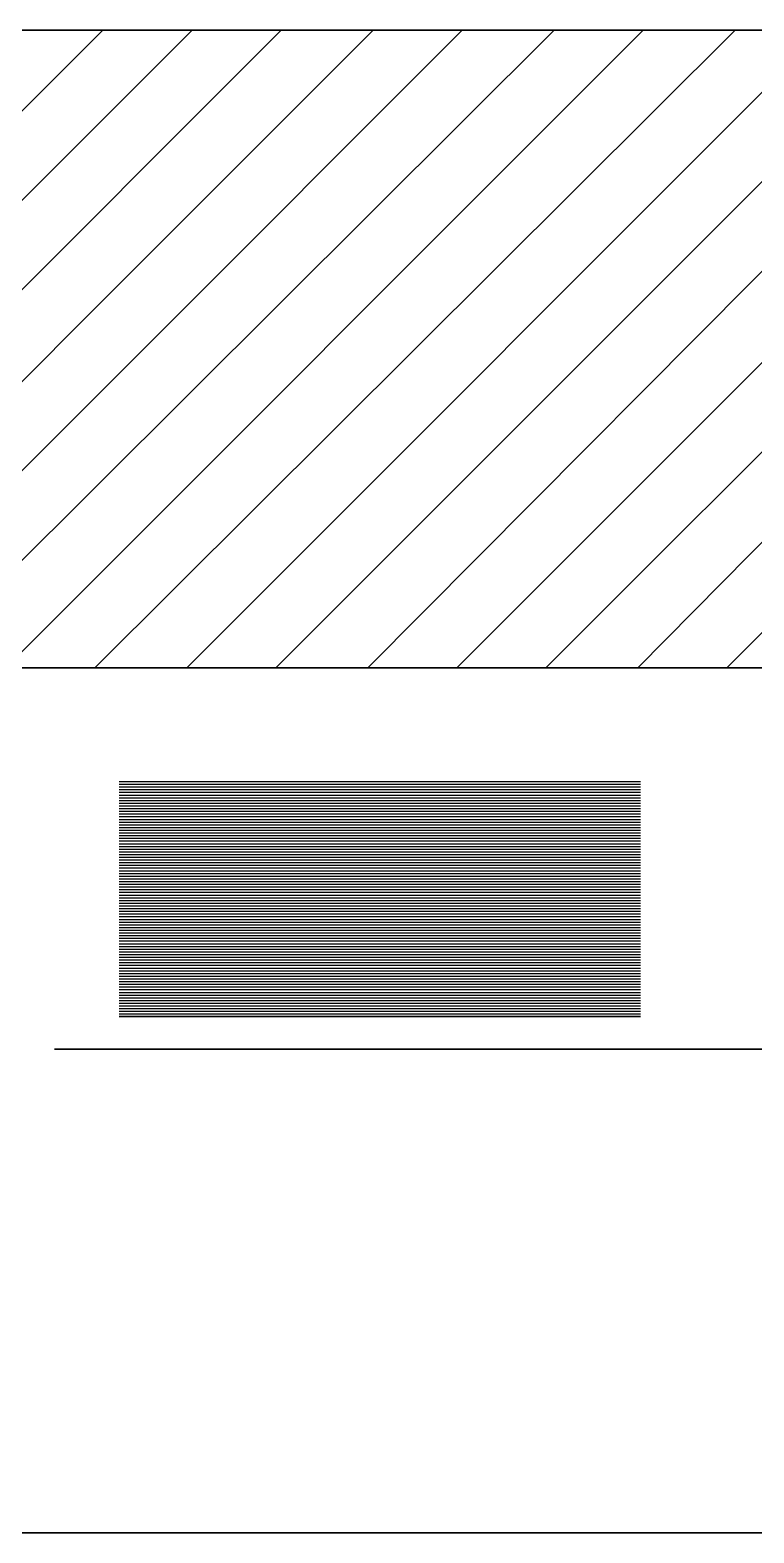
# Model space of a CAD drawing. Extents: x 1 to 210, y 1 to 298.
# Drawn here: x 83.4 to 106.09, y 128.69 to 175.77 of the extents above; entities that cross this region are included whole.
import ezdxf

# ---------------------------------------------------------------- set-up
doc = ezdxf.new("R2010")
doc.units = 0

msp = doc.modelspace()

# ---------------------------------------------------------------- linework, layer by layer
at = {"layer": 'P02836'}
msp.add_lwpolyline([(109.474003, 175.767997), (68.579998, 175.767997), (109.474003, 175.767997)], dxfattribs=at)
at = {"layer": 'P02845'}
msp.add_lwpolyline([(109.474003, 155.786658), (68.579998, 155.786658), (109.474003, 155.786658)], dxfattribs=at)
at = {"layer": 'P02898'}
msp.add_lwpolyline([(105.240669, 155.786658), (109.474003, 160.019991), (105.240669, 155.786658)], dxfattribs=at)
at = {"layer": 'P02899'}
msp.add_lwpolyline([(102.446665, 155.786658), (109.474003, 162.898659), (102.446665, 155.786658)], dxfattribs=at)
at = {"layer": 'P02900'}
msp.add_lwpolyline([(99.567997, 155.786658), (109.474003, 165.692664), (99.567997, 155.786658)], dxfattribs=at)
at = {"layer": 'P02901'}
msp.add_lwpolyline([(96.774003, 155.786658), (109.474003, 168.486658), (96.774003, 155.786658)], dxfattribs=at)
at = {"layer": 'P02902'}
msp.add_lwpolyline([(93.979998, 155.786658), (109.474003, 171.365326), (93.979998, 155.786658)], dxfattribs=at)
at = {"layer": 'P02903'}
msp.add_lwpolyline([(91.10133, 155.786658), (109.474003, 174.159331), (91.10133, 155.786658)], dxfattribs=at)
at = {"layer": 'P02904'}
msp.add_lwpolyline([(88.307331, 155.786658), (108.288664, 175.767997), (88.307331, 155.786658)], dxfattribs=at)
at = {"layer": 'P02905'}
msp.add_lwpolyline([(85.428663, 155.786658), (105.49467, 175.767997), (85.428663, 155.786658)], dxfattribs=at)
at = {"layer": 'P02906'}
msp.add_lwpolyline([(82.634663, 155.786658), (102.616002, 175.767997), (82.634663, 155.786658)], dxfattribs=at)
at = {"layer": 'P02907'}
msp.add_lwpolyline([(79.756001, 155.786658), (99.821997, 175.767997), (79.756001, 155.786658)], dxfattribs=at)
at = {"layer": 'P02908'}
msp.add_lwpolyline([(76.961996, 155.786658), (96.943329, 175.767997), (76.961996, 155.786658)], dxfattribs=at)
at = {"layer": 'P02909'}
msp.add_lwpolyline([(74.167997, 155.786658), (94.149335, 175.767997), (74.167997, 155.786658)], dxfattribs=at)
at = {"layer": 'P02910'}
msp.add_lwpolyline([(71.289334, 155.786658), (91.270667, 175.767997), (71.289334, 155.786658)], dxfattribs=at)
at = {"layer": 'P02911'}
msp.add_lwpolyline([(68.579998, 155.871332), (88.476662, 175.767997), (68.579998, 155.871332)], dxfattribs=at)
at = {"layer": 'P02912'}
msp.add_lwpolyline([(68.579998, 158.665326), (85.682663, 175.767997), (68.579998, 158.665326)], dxfattribs=at)
at = {"layer": 'P02961'}
msp.add_lwpolyline([(105.240669, 155.786658), (109.474003, 160.019991), (105.240669, 155.786658)], dxfattribs=at)
at = {"layer": 'P02962'}
msp.add_lwpolyline([(102.446665, 155.786658), (109.474003, 162.898659), (102.446665, 155.786658)], dxfattribs=at)
at = {"layer": 'P02963'}
msp.add_lwpolyline([(99.567997, 155.786658), (109.474003, 165.692664), (99.567997, 155.786658)], dxfattribs=at)
at = {"layer": 'P02964'}
msp.add_lwpolyline([(96.774003, 155.786658), (109.474003, 168.486658), (96.774003, 155.786658)], dxfattribs=at)
at = {"layer": 'P02965'}
msp.add_lwpolyline([(93.979998, 155.786658), (109.474003, 171.365326), (93.979998, 155.786658)], dxfattribs=at)
at = {"layer": 'P02966'}
msp.add_lwpolyline([(91.10133, 155.786658), (109.474003, 174.159331), (91.10133, 155.786658)], dxfattribs=at)
at = {"layer": 'P02967'}
msp.add_lwpolyline([(88.307331, 155.786658), (108.288664, 175.767997), (88.307331, 155.786658)], dxfattribs=at)
at = {"layer": 'P02968'}
msp.add_lwpolyline([(85.428663, 155.786658), (105.49467, 175.767997), (85.428663, 155.786658)], dxfattribs=at)
at = {"layer": 'P02969'}
msp.add_lwpolyline([(82.634663, 155.786658), (102.616002, 175.767997), (82.634663, 155.786658)], dxfattribs=at)
at = {"layer": 'P02970'}
msp.add_lwpolyline([(79.756001, 155.786658), (99.821997, 175.767997), (79.756001, 155.786658)], dxfattribs=at)
at = {"layer": 'P02971'}
msp.add_lwpolyline([(76.961996, 155.786658), (96.943329, 175.767997), (76.961996, 155.786658)], dxfattribs=at)
at = {"layer": 'P02972'}
msp.add_lwpolyline([(74.167997, 155.786658), (94.149335, 175.767997), (74.167997, 155.786658)], dxfattribs=at)
at = {"layer": 'P02973'}
msp.add_lwpolyline([(71.289334, 155.786658), (91.270667, 175.767997), (71.289334, 155.786658)], dxfattribs=at)
at = {"layer": 'P02974'}
msp.add_lwpolyline([(68.579998, 155.871332), (88.476662, 175.767997), (68.579998, 155.871332)], dxfattribs=at)
at = {"layer": 'P02975'}
msp.add_lwpolyline([(68.579998, 158.665326), (85.682663, 175.767997), (68.579998, 158.665326)], dxfattribs=at)
at = {"layer": 'P03006'}
msp.add_lwpolyline([(109.474003, 143.848659), (104.563331, 143.848659), (109.474003, 143.848659)], dxfattribs=at)
at = {"layer": 'P03008'}
msp.add_lwpolyline([(104.563331, 143.848659), (84.158666, 143.848659), (104.563331, 143.848659)], dxfattribs=at)
at = {"layer": 'P03800'}
msp.add_lwpolyline([(61.552665, 128.693329), (171.534663, 128.693329), (61.552665, 128.693329)], dxfattribs=at)
at = {"layer": 'P04165'}
msp.add_lwpolyline([(86.190664, 152.230663), (102.531328, 152.230663)], dxfattribs=at)
at = {"layer": 'P04166'}
msp.add_lwpolyline([(86.190664, 152.146), (102.531328, 152.146)], dxfattribs=at)
at = {"layer": 'P04167'}
msp.add_lwpolyline([(86.190664, 152.061326), (102.531328, 152.061326)], dxfattribs=at)
at = {"layer": 'P04168'}
msp.add_lwpolyline([(86.190664, 151.976662), (102.531328, 151.976662)], dxfattribs=at)
at = {"layer": 'P04169'}
msp.add_lwpolyline([(86.190664, 151.891999), (102.531328, 151.891999)], dxfattribs=at)
at = {"layer": 'P04170'}
msp.add_lwpolyline([(86.190664, 151.807325), (102.531328, 151.807325)], dxfattribs=at)
at = {"layer": 'P04171'}
msp.add_lwpolyline([(86.190664, 151.722662), (102.531328, 151.722662)], dxfattribs=at)
at = {"layer": 'P04172'}
msp.add_lwpolyline([(86.190664, 151.637999), (102.531328, 151.637999)], dxfattribs=at)
at = {"layer": 'P04173'}
msp.add_lwpolyline([(86.190664, 151.553325), (102.531328, 151.553325)], dxfattribs=at)
at = {"layer": 'P04174'}
msp.add_lwpolyline([(86.190664, 151.468661), (102.531328, 151.468661)], dxfattribs=at)
at = {"layer": 'P04175'}
msp.add_lwpolyline([(86.190664, 151.383998), (102.531328, 151.383998)], dxfattribs=at)
at = {"layer": 'P04176'}
msp.add_lwpolyline([(86.190664, 151.299324), (102.531328, 151.299324)], dxfattribs=at)
at = {"layer": 'P04177'}
msp.add_lwpolyline([(86.190664, 151.214661), (102.531328, 151.214661)], dxfattribs=at)
at = {"layer": 'P04178'}
msp.add_lwpolyline([(86.190664, 151.129998), (102.531328, 151.129998)], dxfattribs=at)
at = {"layer": 'P04179'}
msp.add_lwpolyline([(86.190664, 151.045324), (102.531328, 151.045324)], dxfattribs=at)
at = {"layer": 'P04180'}
msp.add_lwpolyline([(86.190664, 150.960661), (102.531328, 150.960661)], dxfattribs=at)
at = {"layer": 'P04181'}
msp.add_lwpolyline([(86.190664, 150.875997), (102.531328, 150.875997)], dxfattribs=at)
at = {"layer": 'P04182'}
msp.add_lwpolyline([(86.190664, 150.791334), (102.531328, 150.791334)], dxfattribs=at)
at = {"layer": 'P04183'}
msp.add_lwpolyline([(86.190664, 150.70666), (102.531328, 150.70666)], dxfattribs=at)
at = {"layer": 'P04184'}
msp.add_lwpolyline([(86.190664, 150.621997), (102.531328, 150.621997)], dxfattribs=at)
at = {"layer": 'P04185'}
msp.add_lwpolyline([(86.190664, 150.537334), (102.531328, 150.537334)], dxfattribs=at)
at = {"layer": 'P04186'}
msp.add_lwpolyline([(86.190664, 150.45266), (102.531328, 150.45266)], dxfattribs=at)
at = {"layer": 'P04187'}
msp.add_lwpolyline([(86.190664, 150.367997), (102.531328, 150.367997)], dxfattribs=at)
at = {"layer": 'P04188'}
msp.add_lwpolyline([(86.190664, 150.283333), (102.531328, 150.283333)], dxfattribs=at)
at = {"layer": 'P04189'}
msp.add_lwpolyline([(86.190664, 150.198659), (102.531328, 150.198659)], dxfattribs=at)
at = {"layer": 'P04190'}
msp.add_lwpolyline([(86.190664, 150.113996), (102.531328, 150.113996)], dxfattribs=at)
at = {"layer": 'P04191'}
msp.add_lwpolyline([(86.190664, 150.029333), (102.531328, 150.029333)], dxfattribs=at)
at = {"layer": 'P04192'}
msp.add_lwpolyline([(86.190664, 149.944659), (102.531328, 149.944659)], dxfattribs=at)
at = {"layer": 'P04193'}
msp.add_lwpolyline([(86.190664, 149.859996), (102.531328, 149.859996)], dxfattribs=at)
at = {"layer": 'P04194'}
msp.add_lwpolyline([(86.190664, 149.775332), (102.531328, 149.775332)], dxfattribs=at)
at = {"layer": 'P04195'}
msp.add_lwpolyline([(86.190664, 149.690658), (102.531328, 149.690658)], dxfattribs=at)
at = {"layer": 'P04196'}
msp.add_lwpolyline([(86.190664, 149.605995), (102.531328, 149.605995)], dxfattribs=at)
at = {"layer": 'P04197'}
msp.add_lwpolyline([(86.190664, 149.521332), (102.531328, 149.521332)], dxfattribs=at)
at = {"layer": 'P04198'}
msp.add_lwpolyline([(86.190664, 149.436658), (102.531328, 149.436658)], dxfattribs=at)
at = {"layer": 'P04199'}
msp.add_lwpolyline([(86.190664, 149.351995), (102.531328, 149.351995)], dxfattribs=at)
at = {"layer": 'P04200'}
msp.add_lwpolyline([(86.190664, 149.267332), (102.531328, 149.267332)], dxfattribs=at)
at = {"layer": 'P04201'}
msp.add_lwpolyline([(86.190664, 149.182658), (102.531328, 149.182658)], dxfattribs=at)
at = {"layer": 'P04202'}
msp.add_lwpolyline([(86.190664, 149.097994), (102.531328, 149.097994)], dxfattribs=at)
at = {"layer": 'P04203'}
msp.add_lwpolyline([(86.190664, 149.013331), (102.531328, 149.013331)], dxfattribs=at)
at = {"layer": 'P04204'}
msp.add_lwpolyline([(86.190664, 148.928657), (102.531328, 148.928657)], dxfattribs=at)
at = {"layer": 'P04205'}
msp.add_lwpolyline([(86.190664, 148.843994), (102.531328, 148.843994)], dxfattribs=at)
at = {"layer": 'P04206'}
msp.add_lwpolyline([(86.190664, 148.759331), (102.531328, 148.759331)], dxfattribs=at)
at = {"layer": 'P04207'}
msp.add_lwpolyline([(86.190664, 148.674668), (102.531328, 148.674668)], dxfattribs=at)
at = {"layer": 'P04208'}
msp.add_lwpolyline([(86.190664, 148.589994), (102.531328, 148.589994)], dxfattribs=at)
at = {"layer": 'P04209'}
msp.add_lwpolyline([(86.190664, 148.50533), (102.531328, 148.50533)], dxfattribs=at)
at = {"layer": 'P04210'}
msp.add_lwpolyline([(86.190664, 148.420667), (102.531328, 148.420667)], dxfattribs=at)
at = {"layer": 'P04211'}
msp.add_lwpolyline([(86.190664, 148.335993), (102.531328, 148.335993)], dxfattribs=at)
at = {"layer": 'P04212'}
msp.add_lwpolyline([(86.190664, 148.25133), (102.531328, 148.25133)], dxfattribs=at)
at = {"layer": 'P04213'}
msp.add_lwpolyline([(86.190664, 148.166667), (102.531328, 148.166667)], dxfattribs=at)
at = {"layer": 'P04214'}
msp.add_lwpolyline([(86.190664, 148.081993), (102.531328, 148.081993)], dxfattribs=at)
at = {"layer": 'P04215'}
msp.add_lwpolyline([(86.190664, 147.997329), (102.531328, 147.997329)], dxfattribs=at)
at = {"layer": 'P04216'}
msp.add_lwpolyline([(86.190664, 147.912666), (102.531328, 147.912666)], dxfattribs=at)
at = {"layer": 'P04217'}
msp.add_lwpolyline([(86.190664, 147.827992), (102.531328, 147.827992)], dxfattribs=at)
at = {"layer": 'P04218'}
msp.add_lwpolyline([(86.190664, 147.743329), (102.531328, 147.743329)], dxfattribs=at)
at = {"layer": 'P04219'}
msp.add_lwpolyline([(86.190664, 147.658666), (102.531328, 147.658666)], dxfattribs=at)
at = {"layer": 'P04220'}
msp.add_lwpolyline([(86.190664, 147.573992), (102.531328, 147.573992)], dxfattribs=at)
at = {"layer": 'P04221'}
msp.add_lwpolyline([(86.190664, 147.489329), (102.531328, 147.489329)], dxfattribs=at)
at = {"layer": 'P04222'}
msp.add_lwpolyline([(86.190664, 147.404665), (102.531328, 147.404665)], dxfattribs=at)
at = {"layer": 'P04223'}
msp.add_lwpolyline([(86.190664, 147.319991), (102.531328, 147.319991)], dxfattribs=at)
at = {"layer": 'P04224'}
msp.add_lwpolyline([(86.190664, 147.235328), (102.531328, 147.235328)], dxfattribs=at)
at = {"layer": 'P04225'}
msp.add_lwpolyline([(86.190664, 147.150665), (102.531328, 147.150665)], dxfattribs=at)
at = {"layer": 'P04226'}
msp.add_lwpolyline([(86.190664, 147.065991), (102.531328, 147.065991)], dxfattribs=at)
at = {"layer": 'P04227'}
msp.add_lwpolyline([(86.190664, 146.981328), (102.531328, 146.981328)], dxfattribs=at)
at = {"layer": 'P04228'}
msp.add_lwpolyline([(86.190664, 146.896665), (102.531328, 146.896665)], dxfattribs=at)
at = {"layer": 'P04229'}
msp.add_lwpolyline([(86.190664, 146.811991), (102.531328, 146.811991)], dxfattribs=at)
at = {"layer": 'P04230'}
msp.add_lwpolyline([(86.190664, 146.727327), (102.531328, 146.727327)], dxfattribs=at)
at = {"layer": 'P04231'}
msp.add_lwpolyline([(86.190664, 146.642664), (102.531328, 146.642664)], dxfattribs=at)
at = {"layer": 'P04232'}
msp.add_lwpolyline([(86.190664, 146.558001), (102.531328, 146.558001)], dxfattribs=at)
at = {"layer": 'P04233'}
msp.add_lwpolyline([(86.190664, 146.473327), (102.531328, 146.473327)], dxfattribs=at)
at = {"layer": 'P04234'}
msp.add_lwpolyline([(86.190664, 146.388664), (102.531328, 146.388664)], dxfattribs=at)
at = {"layer": 'P04235'}
msp.add_lwpolyline([(86.190664, 146.304), (102.531328, 146.304)], dxfattribs=at)
at = {"layer": 'P04236'}
msp.add_lwpolyline([(86.190664, 146.219326), (102.531328, 146.219326)], dxfattribs=at)
at = {"layer": 'P04237'}
msp.add_lwpolyline([(86.190664, 146.134663), (102.531328, 146.134663)], dxfattribs=at)
at = {"layer": 'P04238'}
msp.add_lwpolyline([(86.190664, 146.05), (102.531328, 146.05)], dxfattribs=at)
at = {"layer": 'P04239'}
msp.add_lwpolyline([(86.190664, 145.965326), (102.531328, 145.965326)], dxfattribs=at)
at = {"layer": 'P04240'}
msp.add_lwpolyline([(86.190664, 145.880663), (102.531328, 145.880663)], dxfattribs=at)
at = {"layer": 'P04241'}
msp.add_lwpolyline([(86.190664, 145.796), (102.531328, 145.796)], dxfattribs=at)
at = {"layer": 'P04242'}
msp.add_lwpolyline([(86.190664, 145.711326), (102.531328, 145.711326)], dxfattribs=at)
at = {"layer": 'P04243'}
msp.add_lwpolyline([(86.190664, 145.626662), (102.531328, 145.626662)], dxfattribs=at)
at = {"layer": 'P04244'}
msp.add_lwpolyline([(86.190664, 145.541999), (102.531328, 145.541999)], dxfattribs=at)
at = {"layer": 'P04245'}
msp.add_lwpolyline([(86.190664, 145.457325), (102.531328, 145.457325)], dxfattribs=at)
at = {"layer": 'P04246'}
msp.add_lwpolyline([(86.190664, 145.372662), (102.531328, 145.372662)], dxfattribs=at)
at = {"layer": 'P04247'}
msp.add_lwpolyline([(86.190664, 145.287999), (102.531328, 145.287999)], dxfattribs=at)
at = {"layer": 'P04248'}
msp.add_lwpolyline([(86.190664, 145.203325), (102.531328, 145.203325)], dxfattribs=at)
at = {"layer": 'P04249'}
msp.add_lwpolyline([(86.190664, 145.118661), (102.531328, 145.118661)], dxfattribs=at)
at = {"layer": 'P04250'}
msp.add_lwpolyline([(86.190664, 145.033998), (102.531328, 145.033998)], dxfattribs=at)
at = {"layer": 'P04251'}
msp.add_lwpolyline([(86.190664, 144.949324), (102.531328, 144.949324)], dxfattribs=at)
at = {"layer": 'P04252'}
msp.add_lwpolyline([(86.190664, 144.864661), (102.531328, 144.864661), (86.190664, 144.864661)], dxfattribs=at)

doc.saveas('drawing.dxf')
